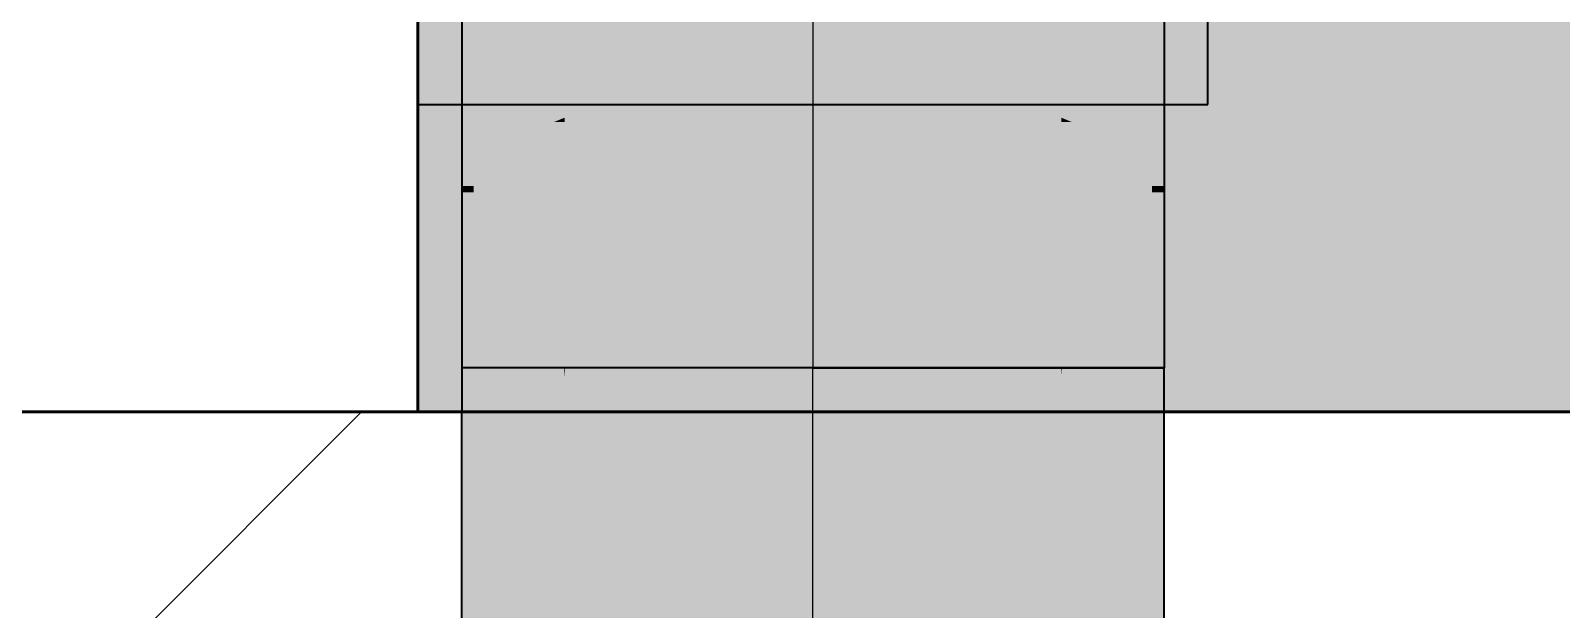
# Model space of a CAD drawing. Extents: x 0 to 756, y -25 to 420.
# Drawn here: x 381.797 to 385.284, y 231.415 to 232.733 of the extents above; entities that cross this region are included whole.
import ezdxf
from ezdxf.lldxf.tags import DXFTag

# ---------------------------------------------------------------- set-up
doc = ezdxf.new("R2010")
doc.units = 0
doc.layers.get('0').update_dxf_attribs({"lineweight": 25})
doc.layers.add('A_Innenwand', color=7, linetype='Continuous', lineweight=25)
doc.layers.add('WAND_HOLZ_NICHT_TRAGEND', color=7, linetype='Continuous', lineweight=13)
for name, color, linetype, lineweight, true_color in [('L_Abluft', 2, 'Continuous', 35, 0xffff00), ('L_Abluft-Shading', 2, 'Continuous', 35, 0xffff00), ('L_Fortluft', 7, 'Continuous', 35, 0x993300), ('L_Fortluft-Shading', 7, 'Continuous', 35, 0x993300)]:
    doc.layers.add(name, color=color, linetype=linetype, lineweight=lineweight, true_color=true_color)
tags = doc.linetypes.add('STRICHPUNKT2', pattern=[12.7, 6.35, -3.175, 0, -3.175]).pattern_tags.tags
tags[10:11] = [DXFTag(74, 4), DXFTag(75, 0), DXFTag(340, '0'), DXFTag(46, 0.0), DXFTag(50, 0.0), DXFTag(44, 0.0), DXFTag(45, 0.0)]
tags[8:9] = [DXFTag(74, 4), DXFTag(75, 0), DXFTag(340, '0'), DXFTag(46, 0.0), DXFTag(50, 0.0), DXFTag(44, 0.0), DXFTag(45, 0.0)]
tags[6:7] = [DXFTag(74, 4), DXFTag(75, 0), DXFTag(340, '0'), DXFTag(46, 0.0), DXFTag(50, 0.0), DXFTag(44, 0.0), DXFTag(45, 0.0)]
tags[4:5] = [DXFTag(74, 4), DXFTag(75, 0), DXFTag(340, '0'), DXFTag(46, 0.0), DXFTag(50, 0.0), DXFTag(44, 0.0), DXFTag(45, 0.0)]

# ---------------------------------------------------------------- blocks, each defined once
blk = doc.blocks.new('Shading-A0T78OOTOY', base_point=(382.6792, 232.5649))
at = {"layer": 'L_Abluft-Shading', "color": 2, "true_color": 0xffff00}
for points in [[(382.6792, 232.5649), (384.4792, 232.5649), (382.6792, 237.1649)], [(384.4792, 232.5649), (382.6792, 237.1649), (384.4792, 237.1649)]]:
    blk.add_solid(points, dxfattribs=at)
blk = doc.blocks.new('Shading-A0T78OOZOY', base_point=(382.8864, 233.9234))
at = {"layer": 'L_Fortluft-Shading', "color": 24, "true_color": 0x923000}
for points in [[(383.5792, 232.5861), (383.3722, 232.5861), (383.5792, 233.1513)], [(383.3722, 232.5861), (383.5792, 233.1513), (383.3722, 233.1513)], [(383.7863, 232.5861), (383.5792, 232.5861), (383.7863, 233.1513)], [(383.5792, 232.5861), (383.7863, 233.1513), (383.5792, 233.1513)], [(383.1792, 232.5584), (383.3722, 232.5584), (383.3722, 232.5791)], [(383.1792, 231.965), (383.3722, 231.965), (383.1792, 232.5584)], [(383.3722, 231.965), (383.1792, 232.5584), (383.3722, 232.5584)], [(383.3722, 232.5791), (383.5792, 232.5861), (383.3722, 232.5861)], [(383.7863, 232.5791), (383.7863, 232.5861), (383.5792, 232.5861)], [(383.7863, 232.5584), (383.9792, 232.5584), (383.7863, 232.5791)], [(383.7863, 231.965), (383.9792, 231.965), (383.7863, 232.5584)], [(383.9792, 231.965), (383.7863, 232.5584), (383.9792, 232.5584)]]:
    blk.add_solid(points, dxfattribs=at)
at = {"layer": 'L_Fortluft-Shading', "color": 24, "true_color": 0x8d2f00}
for points in [[(383.9725, 232.5791), (383.7863, 232.5791), (383.7863, 233.1513)], [(383.3722, 232.5791), (383.1792, 232.5791), (383.1792, 233.0177)], [(383.3722, 232.5791), (383.3722, 233.0177), (383.1792, 233.0177)], [(383.9792, 232.5584), (383.9792, 233.0177), (383.8297, 233.0177)], [(383.1792, 232.5584), (383.3722, 232.5791), (383.1792, 232.5791)], [(383.9792, 232.5584), (383.9725, 232.5791), (383.7863, 232.5791)]]:
    blk.add_solid(points, dxfattribs=at)
at = {"layer": 'L_Fortluft-Shading', "color": 26, "true_color": 0x842c00}
for points in [[(383.0135, 232.5349), (383.1792, 233.0177), (383.0135, 233.0177)], [(383.1792, 232.5584), (383.0216, 232.5584), (383.1792, 233.0177)], [(384.1449, 232.5349), (384.1449, 233.0177), (383.9792, 233.0177)], [(384.1368, 232.5584), (383.9792, 232.5584), (383.9792, 233.0177)], [(383.0609, 232.5349), (383.0135, 232.5349), (383.1792, 232.5584)], [(383.0135, 232.5349), (383.1792, 232.5584), (383.0216, 232.5584)], [(384.0975, 232.5349), (384.1368, 232.5584), (383.9792, 232.5584)], [(384.1449, 232.5349), (384.0975, 232.5349), (384.1368, 232.5584)], [(383.0135, 232.5255), (383.0609, 232.5349), (383.0135, 232.5349)], [(384.1449, 232.5255), (384.1449, 232.5349), (384.0975, 232.5349)]]:
    blk.add_solid(points, dxfattribs=at)
at = {"layer": 'L_Fortluft-Shading', "color": 26, "true_color": 0x772700}
for points in [[(383.0135, 232.5349), (382.8864, 232.5349), (383.0135, 232.965)], [(382.8864, 232.5349), (383.0135, 232.965), (382.8864, 232.965)], [(384.272, 232.5349), (384.1449, 232.5349), (384.272, 232.965)], [(384.1449, 232.5349), (384.272, 232.965), (384.1449, 232.965)], [(382.8864, 232.4826), (383.0135, 232.5349), (382.8864, 232.5349)], [(382.8864, 232.4826), (383.0115, 232.5248), (382.989, 232.5248)], [(383.0115, 232.5248), (382.989, 232.5248), (383.0135, 232.5349)], [(383.0115, 232.5248), (383.0135, 232.5255), (383.0116, 232.5255)], [(383.0135, 232.5255), (383.0116, 232.5255), (383.0135, 232.5349)], [(384.272, 232.4826), (384.272, 232.5349), (384.1449, 232.5349)], [(384.1695, 232.5248), (384.1469, 232.5248), (384.1449, 232.5349)], [(384.1468, 232.5255), (384.1449, 232.5255), (384.1449, 232.5349)], [(384.1469, 232.5248), (384.1468, 232.5255), (384.1449, 232.5255)], [(384.272, 232.4826), (384.1695, 232.5248), (384.1469, 232.5248)]]:
    blk.add_solid(points, dxfattribs=at)
at = {"layer": 'L_Fortluft-Shading', "color": 26, "true_color": 0x672200}
for points in [[(382.8864, 232.4826), (382.8065, 232.4826), (382.8864, 232.8685)], [(382.8065, 232.4826), (382.8864, 232.8685), (382.8065, 232.8685)], [(384.3519, 232.4826), (384.272, 232.4826), (384.3519, 232.8685)], [(384.272, 232.4826), (384.3519, 232.8685), (384.272, 232.8685)], [(382.8065, 232.4326), (382.8864, 232.4826), (382.8065, 232.4826)], [(384.3519, 232.4326), (384.3519, 232.4826), (384.272, 232.4826)]]:
    blk.add_solid(points, dxfattribs=at)
at = {"layer": 'L_Fortluft-Shading', "color": 28, "true_color": 0x551c00}
for points in [[(382.8065, 232.4326), (382.7792, 232.4326), (382.8065, 232.765)], [(382.7792, 232.4326), (382.8065, 232.765), (382.7792, 232.765)], [(384.3792, 232.4326), (384.3519, 232.4326), (384.3792, 232.765)], [(384.3519, 232.4326), (384.3792, 232.765), (384.3519, 232.765)], [(382.7792, 232.3791), (382.8065, 232.4326), (382.7792, 232.4326)], [(384.3792, 232.3791), (384.3792, 232.4326), (384.3519, 232.4326)]]:
    blk.add_solid(points, dxfattribs=at)
at = {"layer": 'L_Fortluft-Shading', "color": 26, "true_color": 0x882d00}
for points in [[(383.0135, 232.5255), (383.1792, 232.5255), (383.1792, 232.5584)], [(383.9792, 232.5255), (384.1449, 232.5255), (383.9792, 232.5584)], [(383.0135, 231.965), (383.1792, 231.965), (383.0135, 232.5255)], [(383.1792, 231.965), (383.0135, 232.5255), (383.1792, 232.5255)], [(383.9792, 231.965), (384.1449, 231.965), (383.9792, 232.5255)], [(384.1449, 231.965), (383.9792, 232.5255), (384.1449, 232.5255)]]:
    blk.add_solid(points, dxfattribs=at)
at = {"layer": 'L_Fortluft-Shading', "color": 24, "true_color": 0x973200}
for points in [[(383.3722, 232.5791), (383.5792, 232.5791), (383.5792, 232.5861)], [(383.3722, 231.965), (383.5792, 231.965), (383.3722, 232.5791)], [(383.5792, 231.965), (383.3722, 232.5791), (383.5792, 232.5791)], [(383.5792, 232.5791), (383.7863, 232.5791), (383.5792, 232.5861)], [(383.5792, 231.965), (383.7863, 231.965), (383.5792, 232.5791)], [(383.7863, 231.965), (383.5792, 232.5791), (383.7863, 232.5791)]]:
    blk.add_solid(points, dxfattribs=at)
at = {"layer": 'L_Fortluft-Shading', "color": 26, "true_color": 0x7a2800}
for points in [[(382.8864, 232.4826), (383.0115, 232.4826), (383.0115, 232.5248)], [(383.0115, 232.5248), (383.0135, 232.5248), (383.0135, 232.5255)], [(383.0115, 231.965), (383.0135, 231.965), (383.0115, 232.5248)], [(383.0135, 231.965), (383.0115, 232.5248), (383.0135, 232.5248)], [(384.1449, 232.5248), (384.1469, 232.5248), (384.1449, 232.5255)], [(384.1449, 231.965), (384.1469, 231.965), (384.1449, 232.5248)], [(384.1469, 231.965), (384.1449, 232.5248), (384.1469, 232.5248)], [(384.1469, 232.4826), (384.272, 232.4826), (384.1469, 232.5248)], [(382.8864, 231.965), (383.0115, 231.965), (382.8864, 232.4826)], [(383.0115, 231.965), (382.8864, 232.4826), (383.0115, 232.4826)], [(384.1469, 231.965), (384.272, 231.965), (384.1469, 232.4826)], [(384.272, 231.965), (384.1469, 232.4826), (384.272, 232.4826)]]:
    blk.add_solid(points, dxfattribs=at)
at = {"layer": 'L_Fortluft-Shading', "color": 26, "true_color": 0x692300}
for points in [[(382.8065, 232.4326), (382.8864, 232.4326), (382.8864, 232.4826)], [(384.272, 232.4326), (384.3519, 232.4326), (384.272, 232.4826)], [(382.8065, 231.965), (382.8864, 231.965), (382.8065, 232.4326)], [(382.8864, 231.965), (382.8065, 232.4326), (382.8864, 232.4326)], [(384.272, 231.965), (384.3519, 231.965), (384.272, 232.4326)], [(384.3519, 231.965), (384.272, 232.4326), (384.3519, 232.4326)]]:
    blk.add_solid(points, dxfattribs=at)
at = {"layer": 'L_Fortluft-Shading', "color": 28, "true_color": 0x561c00}
for points in [[(382.8065, 232.3791), (382.7792, 232.3791), (382.8065, 232.4326)], [(384.3792, 232.3791), (384.3519, 232.3791), (384.3519, 232.4326)], [(382.8065, 232.3646), (382.7792, 232.3646), (382.8065, 232.3791)], [(382.7792, 232.3646), (382.8065, 232.3791), (382.7792, 232.3791)], [(382.7792, 231.965), (382.7941, 231.965), (382.7792, 232.3646)], [(382.7941, 231.965), (382.8065, 231.965), (382.7792, 232.3646)], [(382.8065, 231.965), (382.8065, 232.3646), (382.7792, 232.3646)], [(384.3792, 232.3646), (384.3519, 232.3646), (384.3792, 232.3791)], [(384.3519, 232.3646), (384.3792, 232.3791), (384.3519, 232.3791)], [(384.3519, 231.965), (384.3643, 231.965), (384.3792, 232.3646)], [(384.3519, 231.965), (384.3792, 232.3646), (384.3519, 232.3646)], [(384.3643, 231.965), (384.3792, 231.965), (384.3792, 232.3646)]]:
    blk.add_solid(points, dxfattribs=at)
blk = doc.blocks.new('Shading-A0T78OP5OY', base_point=(385.2792, 230.9377))
at = {"layer": 'L_Fortluft-Shading', "color": 28, "true_color": 0x561c00}
for points in [[(382.8065, 231.7377), (382.7792, 231.7377), (382.7792, 231.8649)], [(382.8065, 231.7377), (382.7995, 231.8649), (382.7792, 231.8649)], [(382.8065, 231.7377), (382.8065, 231.8649), (382.7995, 231.8649)], [(384.3792, 231.7377), (384.3519, 231.7377), (384.3792, 231.8649)], [(384.3519, 231.7377), (384.3792, 231.8649), (384.3589, 231.8649)], [(384.3519, 231.7377), (384.3589, 231.8649), (384.3519, 231.8649)], [(382.8065, 231.4678), (382.7792, 231.4678), (382.8065, 231.7377)], [(382.7792, 231.4678), (382.8065, 231.7377), (382.7792, 231.7377)], [(384.3792, 231.4678), (384.3519, 231.4678), (384.3792, 231.7377)], [(384.3519, 231.4678), (384.3792, 231.7377), (384.3519, 231.7377)], [(382.8065, 231.198), (382.7792, 231.198), (382.7792, 231.4678)], [(382.8065, 231.198), (382.8065, 231.4678), (382.7792, 231.4678)], [(384.3792, 231.198), (384.3519, 231.198), (384.3792, 231.4678)], [(384.3519, 231.198), (384.3792, 231.4678), (384.3519, 231.4678)]]:
    blk.add_solid(points, dxfattribs=at)
at = {"layer": 'L_Fortluft-Shading', "color": 26, "true_color": 0x692300}
for points in [[(382.8864, 231.7377), (382.8065, 231.7377), (382.8864, 231.8649)], [(382.8065, 231.7377), (382.8864, 231.8649), (382.8065, 231.8649)], [(384.3519, 231.7377), (384.272, 231.7377), (384.3519, 231.8649)], [(384.272, 231.7377), (384.3519, 231.8649), (384.272, 231.8649)], [(382.8864, 231.2719), (382.8065, 231.2719), (382.8065, 231.7377)], [(382.8864, 231.2719), (382.8864, 231.7377), (382.8065, 231.7377)], [(384.3519, 231.2719), (384.272, 231.2719), (384.3519, 231.7377)], [(384.272, 231.2719), (384.3519, 231.7377), (384.272, 231.7377)]]:
    blk.add_solid(points, dxfattribs=at)
at = {"layer": 'L_Fortluft-Shading', "color": 26, "true_color": 0x7b2900}
for points in [[(383.0135, 231.2719), (382.8864, 231.2719), (383.0135, 231.8649)], [(382.8864, 231.2719), (383.0135, 231.8649), (382.8864, 231.8649)], [(384.272, 231.2719), (384.1449, 231.2719), (384.272, 231.8649)], [(384.1449, 231.2719), (384.272, 231.8649), (384.1449, 231.8649)]]:
    blk.add_solid(points, dxfattribs=at)
at = {"layer": 'L_Fortluft-Shading', "color": 26, "true_color": 0x892d00}
for points in [[(383.1792, 230.9791), (383.0135, 230.9791), (383.0135, 231.8649)], [(383.1792, 230.9791), (383.0272, 231.8649), (383.0135, 231.8649)], [(383.1792, 230.9791), (383.1792, 231.8649), (383.0272, 231.8649)], [(384.1449, 230.9791), (383.9792, 230.9791), (384.1449, 231.8649)], [(383.9792, 230.9791), (384.1449, 231.8649), (384.1312, 231.8649)], [(383.9792, 230.9791), (384.1312, 231.8649), (383.9792, 231.8649)]]:
    blk.add_solid(points, dxfattribs=at)
at = {"layer": 'L_Fortluft-Shading', "color": 24, "true_color": 0x933100}
for points in [[(383.3722, 230.9791), (383.1792, 230.9791), (383.3722, 231.8649)], [(383.1792, 230.9791), (383.3722, 231.8649), (383.1792, 231.8649)], [(383.9792, 230.9791), (383.7863, 230.9791), (383.9792, 231.8649)], [(383.7863, 230.9791), (383.9792, 231.8649), (383.7863, 231.8649)]]:
    blk.add_solid(points, dxfattribs=at)
at = {"layer": 'L_Fortluft-Shading', "color": 24, "true_color": 0x983200}
for points in [[(383.5792, 230.372), (383.3722, 230.372), (383.5792, 231.8649)], [(383.3722, 230.372), (383.5792, 231.8649), (383.3722, 231.8649)], [(383.7863, 230.372), (383.5792, 230.372), (383.7863, 231.8649)], [(383.5792, 230.372), (383.7863, 231.8649), (383.5792, 231.8649)]]:
    blk.add_solid(points, dxfattribs=at)
blk = doc.blocks.new('Shading-A0T78OP7OY', base_point=(384.3792, 231.8649))
at = {"layer": 'L_Fortluft-Shading', "color": 28, "true_color": 0x561c00}
for points in [[(382.7792, 231.8649), (382.7995, 231.8649), (382.7792, 231.965)], [(382.7995, 231.8649), (382.7792, 231.965), (382.7941, 231.965)], [(382.7995, 231.8649), (382.8065, 231.8649), (382.7941, 231.965)], [(382.8065, 231.8649), (382.7941, 231.965), (382.8065, 231.965)], [(384.3519, 231.8649), (384.3589, 231.8649), (384.3519, 231.965)], [(384.3589, 231.8649), (384.3519, 231.965), (384.3643, 231.965)], [(384.3589, 231.8649), (384.3792, 231.8649), (384.3643, 231.965)], [(384.3792, 231.8649), (384.3643, 231.965), (384.3792, 231.965)]]:
    blk.add_solid(points, dxfattribs=at)
at = {"layer": 'L_Fortluft-Shading', "color": 26, "true_color": 0x692300}
for points in [[(382.8065, 231.8649), (382.8864, 231.8649), (382.8065, 231.965)], [(382.8864, 231.8649), (382.8065, 231.965), (382.8864, 231.965)], [(384.272, 231.8649), (384.3519, 231.8649), (384.272, 231.965)], [(384.3519, 231.8649), (384.272, 231.965), (384.3519, 231.965)]]:
    blk.add_solid(points, dxfattribs=at)
at = {"layer": 'L_Fortluft-Shading', "color": 26, "true_color": 0x7b2900}
for points in [[(382.9121, 231.9447), (383.0115, 231.965), (382.8864, 231.965)], [(382.8864, 231.8649), (383.0135, 231.8649), (382.8864, 231.965)], [(383.0135, 231.9447), (382.9121, 231.9447), (383.0115, 231.965)], [(383.0135, 231.9447), (383.0135, 231.965), (383.0115, 231.965)], [(384.272, 231.9447), (384.1449, 231.9447), (384.272, 231.965)], [(384.1449, 231.9447), (384.272, 231.965), (384.1469, 231.965)], [(384.1449, 231.9447), (384.1469, 231.965), (384.1449, 231.965)], [(383.0135, 231.8649), (383.0135, 231.9447), (382.9121, 231.9447)], [(384.272, 231.8649), (384.272, 231.9447), (384.1449, 231.9447)], [(384.1449, 231.8649), (384.272, 231.8649), (384.1449, 231.9447)]]:
    blk.add_solid(points, dxfattribs=at)
at = {"layer": 'L_Fortluft-Shading', "color": 26, "true_color": 0x892d00}
for points in [[(383.1792, 231.9447), (383.0135, 231.9447), (383.1792, 231.965)], [(383.0135, 231.9447), (383.1792, 231.965), (383.0135, 231.965)], [(384.1449, 231.9447), (383.9792, 231.9447), (384.1449, 231.965)], [(383.9792, 231.9447), (384.1449, 231.965), (383.9792, 231.965)], [(383.0135, 231.8649), (383.0272, 231.8649), (383.0135, 231.9447)], [(383.1792, 231.8649), (383.1792, 231.9447), (383.0135, 231.9447)], [(383.0272, 231.8649), (383.1792, 231.8649), (383.0135, 231.9447)], [(383.9792, 231.8649), (384.1449, 231.9447), (383.9792, 231.9447)], [(383.9792, 231.8649), (384.1312, 231.8649), (384.1449, 231.9447)], [(384.1312, 231.8649), (384.1449, 231.8649), (384.1449, 231.9447)]]:
    blk.add_solid(points, dxfattribs=at)
at = {"layer": 'L_Fortluft-Shading', "color": 24, "true_color": 0x933100}
for points in [[(383.1792, 231.8649), (383.3722, 231.8649), (383.1792, 231.965)], [(383.3722, 231.8649), (383.1792, 231.965), (383.3722, 231.965)], [(383.7863, 231.8649), (383.9792, 231.8649), (383.7863, 231.965)], [(383.9792, 231.8649), (383.7863, 231.965), (383.9792, 231.965)]]:
    blk.add_solid(points, dxfattribs=at)
at = {"layer": 'L_Fortluft-Shading', "color": 24, "true_color": 0x983200}
for points in [[(383.3722, 231.8649), (383.5792, 231.8649), (383.3722, 231.965)], [(383.5792, 231.8649), (383.3722, 231.965), (383.5792, 231.965)], [(383.5792, 231.8649), (383.7863, 231.8649), (383.5792, 231.965)], [(383.7863, 231.8649), (383.5792, 231.965), (383.7863, 231.965)]]:
    blk.add_solid(points, dxfattribs=at)
blk = doc.blocks.new('Referenz-A0T78OQ1OY')
at = {"layer": 'WAND_HOLZ_NICHT_TRAGEND', "color": 0, "lineweight": 50}
for p, q in [((382.6792, 292.5329), (382.6792, 231.8649)), ((382.6792, 231.8649), (382.6792, 292.5329)), ((387.2792, 231.8649), (295.4792, 231.8649)), ((295.4792, 231.8649), (387.2792, 231.8649)), ((382.6792, 231.8649), (387.2792, 231.8649)), ((387.2792, 231.8649), (382.6792, 231.8649)), ((382.6792, 231.8649), (382.6792, 231.8649))]:
    blk.add_line(p, q, dxfattribs=at)
at = {"layer": 'WAND_HOLZ_NICHT_TRAGEND', "color": 0, "lineweight": 18}
for points in [[(382.6792, 231.8649), (387.2792, 231.8649), (382.6792, 292.5329)], [(387.2792, 231.8649), (387.2792, 292.5329), (382.6792, 292.5329)]]:
    blk.add_solid(points, dxfattribs=at)
blk = doc.blocks.new('Wand-A0T78OTBOY', base_point=(296.2792, 228.6649))
at = {"color": 0, "linetype": 'ByBlock', "lineweight": -2, "ltscale": 0.25}
blk.add_line((296.2792, 231.8649), (387.2792, 231.8649), dxfattribs=at)
at = {"color": 0, "lineweight": -2}
blk.add_line((379.3507, 228.6649), (382.5507, 231.8649), dxfattribs=at)
blk = doc.blocks.new('Abluftventilator-A0T78OU9OY', base_point=(382.6792, 232.5649))
at = {"color": 0, "linetype": 'ByBlock', "lineweight": -2, "ltscale": 0.35}
for p, q in [((382.6792, 237.1649), (382.6792, 232.5649)), ((384.4792, 232.5649), (384.4792, 237.1649)), ((382.6792, 232.5649), (384.4792, 232.5649))]:
    blk.add_line(p, q, dxfattribs=at)
blk = doc.blocks.new('Bogen-A0T78OUFOY', base_point=(382.7792, 231.965))
at = {"color": 0, "linetype": 'ByBlock', "lineweight": -2, "ltscale": 0.35}
for p, q in [((382.7792, 232.7649), (382.7792, 232.3791)), ((384.3792, 232.7649), (384.3792, 232.3791)), ((382.7792, 232.3791), (382.7792, 231.9649)), ((384.3792, 232.3791), (384.3792, 231.9649)), ((382.8065, 231.9649), (382.7792, 231.9649)), ((382.8864, 231.9649), (382.8065, 231.9649)), ((383.0135, 231.9649), (382.8864, 231.9649)), ((383.1792, 231.9649), (383.0135, 231.9649)), ((383.3721, 231.9649), (383.1792, 231.9649)), ((383.5792, 231.9649), (383.3721, 231.9649)), ((383.5792, 231.9649), (383.7863, 231.9649)), ((383.7863, 231.9649), (383.9792, 231.9649)), ((383.9792, 231.9649), (384.1449, 231.9649)), ((384.1449, 231.9649), (384.272, 231.9649)), ((384.272, 231.9649), (384.3519, 231.9649)), ((384.3519, 231.9649), (384.3792, 231.9649))]:
    blk.add_line(p, q, dxfattribs=at)
at = {"color": 0, "linetype": 'STRICHPUNKT2', "lineweight": 25, "ltscale": 0.25}
for p, q in [((383.5792, 232.7649), (383.5792, 232.3791)), ((383.5792, 232.3791), (383.5792, 231.9649))]:
    blk.add_line(p, q, dxfattribs=at)
blk = doc.blocks.new('Abzweigstück 90°-A0T78OUHOY', base_point=(381.8792, 229.3649))
at = {"color": 0, "linetype": 'ByBlock', "lineweight": -2, "ltscale": 0.35}
for p, q in [((382.7792, 231.8649), (382.8065, 231.8649)), ((382.7792, 230.9649), (382.7792, 231.8649)), ((382.8065, 231.8649), (382.8864, 231.8649)), ((382.8864, 231.8649), (383.0135, 231.8649)), ((383.0135, 231.8649), (383.1792, 231.8649)), ((383.1792, 231.8649), (383.3721, 231.8649)), ((383.3721, 231.8649), (383.5792, 231.8649)), ((383.5792, 231.8649), (383.7863, 231.8649)), ((383.7863, 231.8649), (383.9792, 231.8649)), ((383.9792, 231.8649), (384.1449, 231.8649)), ((384.1449, 231.8649), (384.272, 231.8649)), ((384.272, 231.8649), (384.3519, 231.8649)), ((384.3519, 231.8649), (384.3792, 231.8649)), ((384.3792, 230.9649), (384.3792, 231.8649))]:
    blk.add_line(p, q, dxfattribs=at)
at = {"color": 0, "linetype": 'STRICHPUNKT2', "lineweight": 25, "ltscale": 0.25}
blk.add_line((383.5792, 230.1649), (383.5792, 231.8649), dxfattribs=at)
blk = doc.blocks.new('Wickelfalzrohr-A0T78OUJOY', base_point=(382.7792, 231.8649))
at = {"color": 0, "linetype": 'ByBlock', "lineweight": -2, "ltscale": 0.35}
for p, q in [((382.7792, 231.9649), (382.7792, 231.8649)), ((383.2478, 231.9649), (382.7792, 231.9649)), ((383.9106, 231.9649), (383.2478, 231.9649)), ((384.3792, 231.9649), (383.9106, 231.9649)), ((384.3792, 231.8649), (384.3792, 231.9649)), ((383.2478, 231.8649), (382.7792, 231.8649)), ((383.9106, 231.8649), (383.2478, 231.8649)), ((384.3792, 231.8649), (383.9106, 231.8649))]:
    blk.add_line(p, q, dxfattribs=at)
at = {"color": 0, "linetype": 'STRICHPUNKT2', "lineweight": 25, "ltscale": 0.25}
blk.add_line((383.5792, 231.8649), (383.5792, 231.9649), dxfattribs=at)

msp = doc.modelspace()

# ---------------------------------------------------------------- block references
at = {"color": 8, "lineweight": 25, "ltscale": 0.25, "true_color": 0x808080}
msp.add_blockref('Referenz-A0T78OQ1OY', (0, 0), dxfattribs=at)
at = {"layer": 'A_Innenwand', "ltscale": 0.25}
msp.add_blockref('Wand-A0T78OTBOY', (296.2792, 228.6649), dxfattribs=at)
at = {"layer": 'L_Abluft'}
msp.add_blockref('Shading-A0T78OOTOY', (382.6792, 232.5649), dxfattribs=at)
at = {"layer": 'L_Abluft', "ltscale": 0.35}
msp.add_blockref('Abluftventilator-A0T78OU9OY', (382.6792, 232.5649), dxfattribs=at)
at = {"layer": 'L_Fortluft'}
for name, p in [('Shading-A0T78OOZOY', (382.8864, 233.9234)), ('Shading-A0T78OP7OY', (384.3792, 231.8649)), ('Shading-A0T78OP5OY', (385.2792, 230.9377))]:
    msp.add_blockref(name, p, dxfattribs=at)
at = {"layer": 'L_Fortluft', "ltscale": 0.35}
for name, p in [('Bogen-A0T78OUFOY', (382.7792, 231.965)), ('Wickelfalzrohr-A0T78OUJOY', (382.7792, 231.8649)), ('Abzweigstück 90°-A0T78OUHOY', (381.8792, 229.3649))]:
    msp.add_blockref(name, p, dxfattribs=at)

doc.saveas('drawing.dxf')
